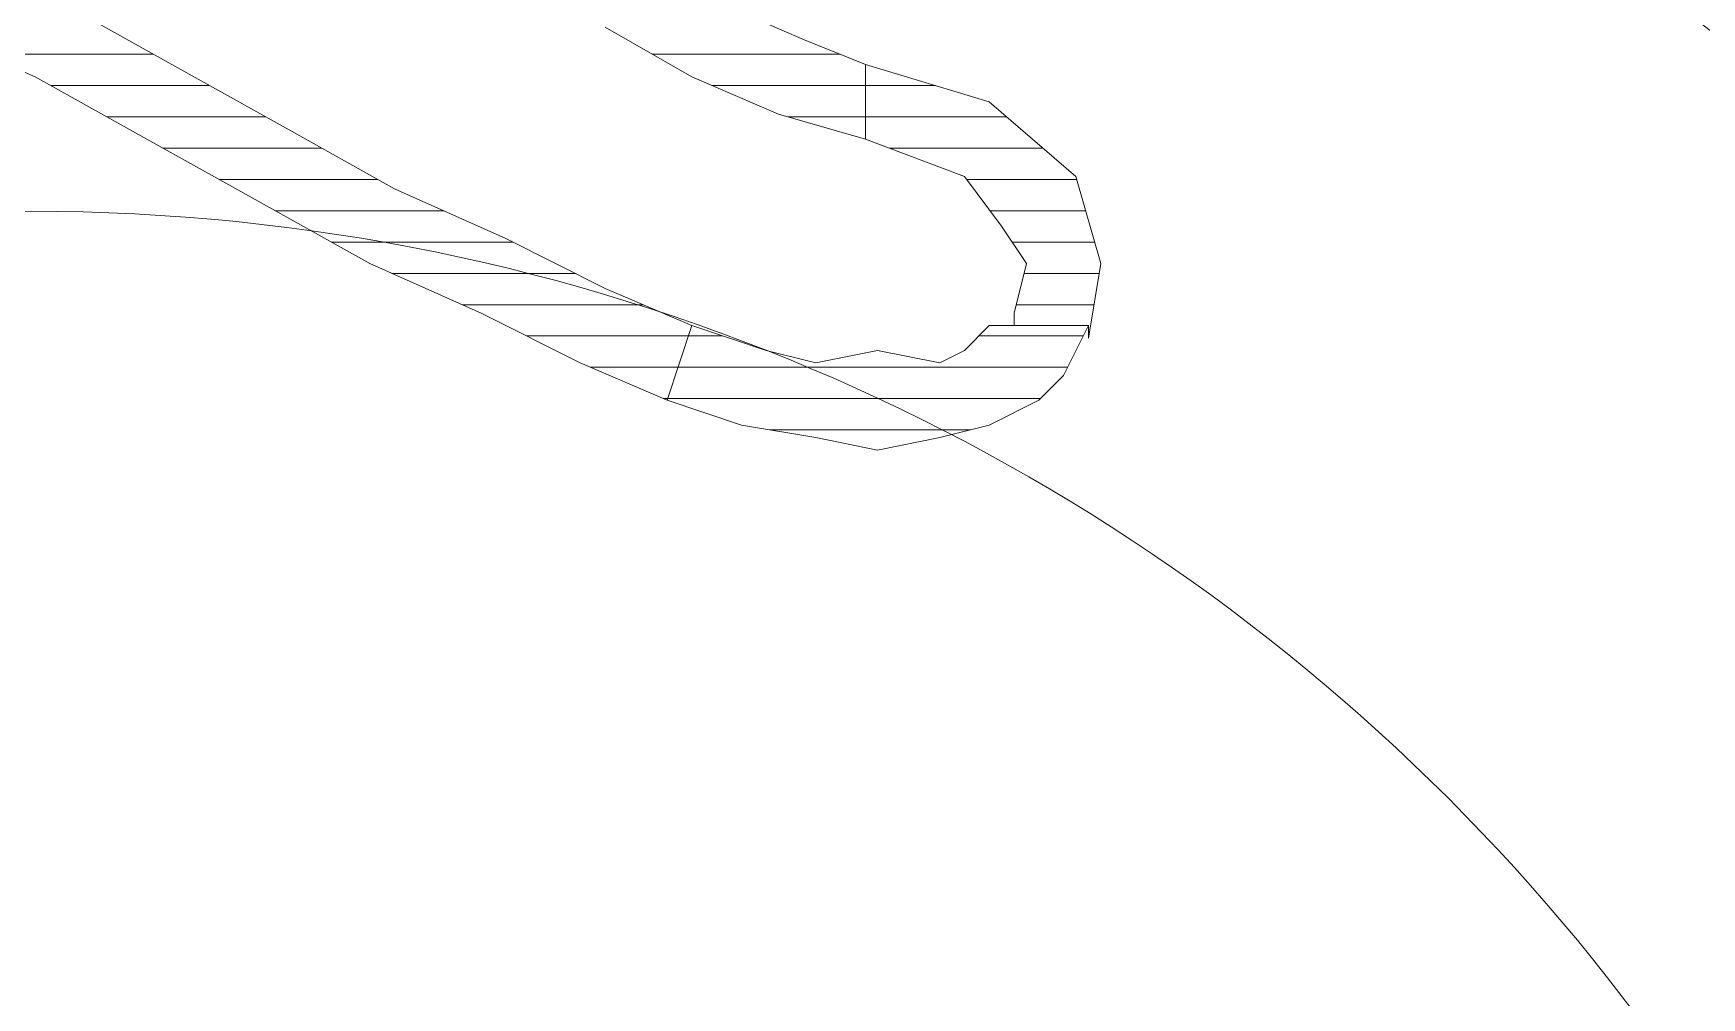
# Model space of a CAD drawing. Header units: centimetres. Extents: x 54005 to 61405, y 90310 to 94744.
# Drawn here: x 56874.96 to 56881.62, y 92035.33 to 92039.18 of the extents above; entities that cross this region are included whole.
import ezdxf

# ---------------------------------------------------------------- set-up
doc = ezdxf.new("R2010")
doc.units = ezdxf.units.CM
doc.header["$LTSCALE"] = 25
doc.layers.get('0').update_dxf_attribs({"lineweight": 0})
doc.layers.add('ÖLCULENDIRME', color=115, linetype='Continuous', lineweight=5)
pattern_1 = [(360, (-5108.51305, -673.59423), (1e-16, 0.125), [25])]

# ---------------------------------------------------------------- blocks, each defined once
blk = doc.blocks.new('by')
at = {"ltscale": 30}
h = blk.add_hatch(dxfattribs=at)
h.set_pattern_fill('DC_LINES', color=256, scale=0.1, style=0)
h.set_pattern_definition(pattern_1)
edge = h.paths.add_edge_path(flags=0)
edge.add_line((6369.5359, 2206.3277), (6369.239, 2206.4271))
edge.add_line((6369.239, 2206.4271), (6369.0407, 2206.4767))
edge.add_line((6369.0407, 2206.4767), (6368.7937, 2206.4271))
edge.add_line((6368.7937, 2206.4271), (6368.5456, 2206.4767))
edge.add_line((6368.5456, 2206.4767), (6368.447, 2206.4271))
edge.add_line((6368.447, 2206.4271), (6368.3484, 2206.3277))
edge.add_line((6368.3484, 2206.3277), (6368.2488, 2206.3277))
edge.add_line((6368.2488, 2206.3277), (6367.9519, 2206.3277))
edge.add_line((6367.9519, 2206.3277), (6368.0515, 2206.5264))
edge.add_line((6368.0515, 2206.5264), (6368.1501, 2206.6258))
edge.add_line((6368.1501, 2206.6258), (6368.3484, 2206.7251))
edge.add_line((6368.3484, 2206.7251), (6368.5456, 2206.7747))
edge.add_line((6368.5456, 2206.7747), (6368.7937, 2206.8244))
edge.add_line((6368.7937, 2206.8244), (6369.0407, 2206.7747))
edge.add_line((6369.0407, 2206.7747), (6369.3376, 2206.7251))
edge.add_line((6369.3376, 2206.7251), (6369.6345, 2206.6258))
h = blk.add_hatch(dxfattribs=at)
h.set_pattern_fill('DC_LINES', color=256, scale=0.1, style=0)
h.set_pattern_definition(pattern_1)
edge = h.paths.add_edge_path(flags=0)
edge.add_line((6369.5359, 2206.3277), (6369.239, 2206.4271))
edge.add_line((6369.239, 2206.4271), (6369.0407, 2206.4767))
edge.add_line((6369.0407, 2206.4767), (6368.7937, 2206.4271))
edge.add_line((6368.7937, 2206.4271), (6368.5456, 2206.4767))
edge.add_line((6368.5456, 2206.4767), (6368.447, 2206.4271))
edge.add_line((6368.447, 2206.4271), (6368.3484, 2206.3277))
edge.add_line((6368.3484, 2206.3277), (6368.2488, 2206.3277))
edge.add_line((6368.2488, 2206.3277), (6367.9519, 2206.3277))
edge.add_line((6367.9519, 2206.3277), (6368.0515, 2206.5264))
edge.add_line((6368.0515, 2206.5264), (6368.1501, 2206.6258))
edge.add_line((6368.1501, 2206.6258), (6368.3484, 2206.7251))
edge.add_line((6368.3484, 2206.7251), (6368.5456, 2206.7747))
edge.add_line((6368.5456, 2206.7747), (6368.7937, 2206.8244))
edge.add_line((6368.7937, 2206.8244), (6369.0407, 2206.7747))
edge.add_line((6369.0407, 2206.7747), (6369.3376, 2206.7251))
edge.add_line((6369.3376, 2206.7251), (6369.6345, 2206.6258))
h = blk.add_hatch(dxfattribs=at)
h.set_pattern_fill('DC_LINES', color=256, scale=0.1, style=0)
h.set_pattern_definition(pattern_1)
edge = h.paths.add_edge_path(flags=0)
edge.add_line((6372.6521, 2204.7381), (6372.405, 2204.8872))
edge.add_line((6372.405, 2204.8872), (6372.0583, 2205.0362))
edge.add_line((6372.0583, 2205.0362), (6371.613, 2205.2845))
edge.add_line((6371.613, 2205.2845), (6371.1677, 2205.5329))
edge.add_line((6371.1677, 2205.5329), (6370.7234, 2205.7813))
edge.add_line((6370.7234, 2205.7813), (6370.278, 2205.98))
edge.add_line((6370.278, 2205.98), (6369.8816, 2206.1787))
edge.add_line((6369.8816, 2206.1787), (6369.5359, 2206.3277))
edge.add_line((6369.5359, 2206.3277), (6369.6345, 2206.6258))
edge.add_line((6369.6345, 2206.6258), (6369.9812, 2206.4767))
edge.add_line((6369.9812, 2206.4767), (6370.3767, 2206.278))
edge.add_line((6370.3767, 2206.278), (6370.822, 2206.0793))
edge.add_line((6370.822, 2206.0793), (6371.2673, 2205.831))
edge.add_line((6371.2673, 2205.831), (6371.7126, 2205.5826))
edge.add_line((6371.7126, 2205.5826), (6372.1579, 2205.3342))
edge.add_line((6372.1579, 2205.3342), (6372.5036, 2205.1852))
edge.add_line((6372.5036, 2205.1852), (6372.7517, 2205.0362))
h = blk.add_hatch(dxfattribs=at)
h.set_pattern_fill('DC_LINES', color=256, scale=0.1, style=0)
h.set_pattern_definition(pattern_1)
edge = h.paths.add_edge_path(flags=0)
edge.add_line((6372.6521, 2204.7381), (6372.405, 2204.8872))
edge.add_line((6372.405, 2204.8872), (6372.0583, 2205.0362))
edge.add_line((6372.0583, 2205.0362), (6371.613, 2205.2845))
edge.add_line((6371.613, 2205.2845), (6371.1677, 2205.5329))
edge.add_line((6371.1677, 2205.5329), (6370.7234, 2205.7813))
edge.add_line((6370.7234, 2205.7813), (6370.278, 2205.98))
edge.add_line((6370.278, 2205.98), (6369.8816, 2206.1787))
edge.add_line((6369.8816, 2206.1787), (6369.5359, 2206.3277))
edge.add_line((6369.5359, 2206.3277), (6369.6345, 2206.6258))
edge.add_line((6369.6345, 2206.6258), (6369.9812, 2206.4767))
edge.add_line((6369.9812, 2206.4767), (6370.3767, 2206.278))
edge.add_line((6370.3767, 2206.278), (6370.822, 2206.0793))
edge.add_line((6370.822, 2206.0793), (6371.2673, 2205.831))
edge.add_line((6371.2673, 2205.831), (6371.7126, 2205.5826))
edge.add_line((6371.7126, 2205.5826), (6372.1579, 2205.3342))
edge.add_line((6372.1579, 2205.3342), (6372.5036, 2205.1852))
edge.add_line((6372.5036, 2205.1852), (6372.7517, 2205.0362))
h = blk.add_hatch(dxfattribs=at)
h.set_pattern_fill('DC_LINES', color=256, scale=0.1, style=0)
h.set_pattern_definition(pattern_1)
edge = h.paths.add_edge_path(flags=0)
edge.add_line((6368.2488, 2206.3277), (6368.2488, 2206.278))
edge.add_line((6368.2488, 2206.278), (6368.1999, 2206.0793))
edge.add_line((6368.1999, 2206.0793), (6368.2986, 2205.9303))
edge.add_line((6368.2986, 2205.9303), (6368.447, 2205.7316))
edge.add_line((6368.447, 2205.7316), (6368.8425, 2205.5826))
edge.add_line((6368.8425, 2205.5826), (6368.8425, 2205.2845))
edge.add_line((6368.8425, 2205.2845), (6368.3484, 2205.4336))
edge.add_line((6368.3484, 2205.4336), (6368.0017, 2205.7316))
edge.add_line((6368.0017, 2205.7316), (6367.903, 2206.0793))
edge.add_line((6367.903, 2206.0793), (6367.9519, 2206.3774))
edge.add_line((6367.9519, 2206.3774), (6367.9519, 2206.3277))
h = blk.add_hatch(dxfattribs=at)
h.set_pattern_fill('DC_LINES', color=256, scale=0.1, style=0)
h.set_pattern_definition(pattern_1)
edge = h.paths.add_edge_path(flags=0)
edge.add_line((6368.2488, 2206.3277), (6368.2488, 2206.278))
edge.add_line((6368.2488, 2206.278), (6368.1999, 2206.0793))
edge.add_line((6368.1999, 2206.0793), (6368.2986, 2205.9303))
edge.add_line((6368.2986, 2205.9303), (6368.447, 2205.7316))
edge.add_line((6368.447, 2205.7316), (6368.8425, 2205.5826))
edge.add_line((6368.8425, 2205.5826), (6368.8425, 2205.2845))
edge.add_line((6368.8425, 2205.2845), (6368.3484, 2205.4336))
edge.add_line((6368.3484, 2205.4336), (6368.0017, 2205.7316))
edge.add_line((6368.0017, 2205.7316), (6367.903, 2206.0793))
edge.add_line((6367.903, 2206.0793), (6367.9519, 2206.3774))
edge.add_line((6367.9519, 2206.3774), (6367.9519, 2206.3277))
h = blk.add_hatch(dxfattribs=at)
h.set_pattern_fill('DC_LINES', color=256, scale=0.1, style=0)
h.set_pattern_definition(pattern_1)
edge = h.paths.add_edge_path(flags=0)
edge.add_line((6368.8425, 2205.5826), (6369.1892, 2205.4832))
edge.add_line((6369.1892, 2205.4832), (6369.5359, 2205.3342))
edge.add_line((6369.5359, 2205.3342), (6369.8816, 2205.1355))
edge.add_line((6369.8816, 2205.1355), (6370.2282, 2204.8872))
edge.add_line((6370.2282, 2204.8872), (6370.5749, 2204.6388))
edge.add_line((6370.5749, 2204.6388), (6370.8708, 2204.3904))
edge.add_line((6370.8708, 2204.3904), (6371.1677, 2204.142))
edge.add_line((6371.1677, 2204.142), (6371.4157, 2203.9433))
edge.add_line((6371.4157, 2203.9433), (6371.2175, 2203.6453))
edge.add_line((6371.2175, 2203.6453), (6370.9704, 2203.844))
edge.add_line((6370.9704, 2203.844), (6370.6736, 2204.0924))
edge.add_line((6370.6736, 2204.0924), (6370.3767, 2204.3407))
edge.add_line((6370.3767, 2204.3407), (6370.03, 2204.5891))
edge.add_line((6370.03, 2204.5891), (6369.6843, 2204.8375))
edge.add_line((6369.6843, 2204.8375), (6369.4363, 2205.0362))
edge.add_line((6369.4363, 2205.0362), (6369.0905, 2205.1852))
edge.add_line((6369.0905, 2205.1852), (6368.8425, 2205.2845))
h = blk.add_hatch(dxfattribs=at)
h.set_pattern_fill('DC_LINES', color=256, scale=0.1, style=0)
h.set_pattern_definition(pattern_1)
edge = h.paths.add_edge_path(flags=0)
edge.add_line((6368.8425, 2205.5826), (6369.1892, 2205.4832))
edge.add_line((6369.1892, 2205.4832), (6369.5359, 2205.3342))
edge.add_line((6369.5359, 2205.3342), (6369.8816, 2205.1355))
edge.add_line((6369.8816, 2205.1355), (6370.2282, 2204.8872))
edge.add_line((6370.2282, 2204.8872), (6370.5749, 2204.6388))
edge.add_line((6370.5749, 2204.6388), (6370.8708, 2204.3904))
edge.add_line((6370.8708, 2204.3904), (6371.1677, 2204.142))
edge.add_line((6371.1677, 2204.142), (6371.4157, 2203.9433))
edge.add_line((6371.4157, 2203.9433), (6371.2175, 2203.6453))
edge.add_line((6371.2175, 2203.6453), (6370.9704, 2203.844))
edge.add_line((6370.9704, 2203.844), (6370.6736, 2204.0924))
edge.add_line((6370.6736, 2204.0924), (6370.3767, 2204.3407))
edge.add_line((6370.3767, 2204.3407), (6370.03, 2204.5891))
edge.add_line((6370.03, 2204.5891), (6369.6843, 2204.8375))
edge.add_line((6369.6843, 2204.8375), (6369.4363, 2205.0362))
edge.add_line((6369.4363, 2205.0362), (6369.0905, 2205.1852))
edge.add_line((6369.0905, 2205.1852), (6368.8425, 2205.2845))
for p, q in [((6368.5456, 2206.7747, -4.5045), (6368.7937, 2206.8244, -4.5045)), ((6368.5456, 2206.7747, -4.5045), (6368.7937, 2206.8244, -4.5045)), ((6368.7937, 2206.8244, -4.5045), (6369.0407, 2206.7747, -4.5045)), ((6368.7937, 2206.8244, -4.5045), (6369.0407, 2206.7747, -4.5045)), ((6368.1501, 2206.6258, -4.5045), (6368.3484, 2206.7251, -4.5045)), ((6368.1501, 2206.6258, -4.5045), (6368.3484, 2206.7251, -4.5045)), ((6368.3484, 2206.7251, -4.5045), (6368.5456, 2206.7747, -4.5045)), ((6368.3484, 2206.7251, -4.5045), (6368.5456, 2206.7747, -4.5045)), ((6369.0407, 2206.7747, -4.5045), (6369.3376, 2206.7251, -4.5045)), ((6369.0407, 2206.7747, -4.5045), (6369.3376, 2206.7251, -4.5045)), ((6369.3376, 2206.7251, -4.5045), (6369.6345, 2206.6258, -4.5045)), ((6369.3376, 2206.7251, -4.5045), (6369.6345, 2206.6258, -4.5045)), ((6368.0515, 2206.5264, -4.5045), (6368.1501, 2206.6258, -4.5045)), ((6368.0515, 2206.5264, -4.5045), (6368.1501, 2206.6258, -4.5045)), ((6369.6345, 2206.6258, -4.5045), (6369.5359, 2206.3277, -4.5045)), ((6369.6345, 2206.6258, -4.5045), (6369.5359, 2206.3277, -4.5045)), ((6369.5359, 2206.3277, -4.5045), (6369.6345, 2206.6258, -4.5045)), ((6369.5359, 2206.3277, -4.5045), (6369.6345, 2206.6258, -4.5045)), ((6369.6345, 2206.6258, -4.5045), (6369.6345, 2206.6258, -4.5045)), ((6369.6345, 2206.6258, -4.5045), (6369.6345, 2206.6258, -4.5045)), ((6369.6345, 2206.6258, -4.5045), (6369.9812, 2206.4767, -4.5045)), ((6369.6345, 2206.6258, -4.5045), (6369.9812, 2206.4767, -4.5045)), ((6367.9519, 2206.3277, -4.5045), (6368.0515, 2206.5264, -4.5045)), ((6367.9519, 2206.3277, -4.5045), (6368.0515, 2206.5264, -4.5045)), ((6368.5456, 2206.4767, -4.5045), (6368.447, 2206.4271, -4.5045)), ((6368.5456, 2206.4767, -4.5045), (6368.447, 2206.4271, -4.5045)), ((6368.7937, 2206.4271, -4.5045), (6368.5456, 2206.4767, -4.5045)), ((6368.7937, 2206.4271, -4.5045), (6368.5456, 2206.4767, -4.5045)), ((6369.0407, 2206.4767, -4.5045), (6368.7937, 2206.4271, -4.5045)), ((6369.0407, 2206.4767, -4.5045), (6368.7937, 2206.4271, -4.5045)), ((6369.239, 2206.4271, -4.5045), (6369.0407, 2206.4767, -4.5045)), ((6369.239, 2206.4271, -4.5045), (6369.0407, 2206.4767, -4.5045)), ((6369.9812, 2206.4767, -4.5045), (6370.3767, 2206.278, -4.5045)), ((6369.9812, 2206.4767, -4.5045), (6370.3767, 2206.278, -4.5045)), ((6368.447, 2206.4271, -4.5045), (6368.3484, 2206.3277, -4.5045)), ((6368.447, 2206.4271, -4.5045), (6368.3484, 2206.3277, -4.5045)), ((6369.5359, 2206.3277, -4.5045), (6369.239, 2206.4271, -4.5045)), ((6369.5359, 2206.3277, -4.5045), (6369.239, 2206.4271, -4.5045)), ((6367.903, 2206.0793, -4.5045), (6367.9519, 2206.3774, -4.5045)), ((6367.903, 2206.0793, -4.5045), (6367.9519, 2206.3774, -4.5045)), ((6367.9519, 2206.3774, -4.5045), (6367.9519, 2206.3277, -4.5045)), ((6367.9519, 2206.3774, -4.5045), (6367.9519, 2206.3277, -4.5045)), ((6368.2488, 2206.3277, -4.5045), (6367.9519, 2206.3277, -4.5045)), ((6368.2488, 2206.3277, -4.5045), (6367.9519, 2206.3277, -4.5045)), ((6367.9519, 2206.3277, -4.5045), (6368.2488, 2206.3277, -4.5045)), ((6367.9519, 2206.3277, -4.5045), (6368.2488, 2206.3277, -4.5045)), ((6368.3484, 2206.3277, -4.5045), (6368.2488, 2206.3277, -4.5045)), ((6368.2488, 2206.3277, -4.5045), (6368.2488, 2206.3277, -4.5045)), ((6368.3484, 2206.3277, -4.5045), (6368.2488, 2206.3277, -4.5045)), ((6368.2488, 2206.3277, -4.5045), (6368.2488, 2206.3277, -4.5045)), ((6368.2488, 2206.3277, -4.5045), (6368.2488, 2206.278, -4.5045)), ((6368.2488, 2206.3277, -4.5045), (6368.2488, 2206.3277, -4.5045)), ((6368.2488, 2206.3277, -4.5045), (6368.2488, 2206.278, -4.5045)), ((6368.2488, 2206.3277, -4.5045), (6368.2488, 2206.3277, -4.5045)), ((6369.5359, 2206.3277, -4.5045), (6369.5359, 2206.3277, -4.5045)), ((6369.5359, 2206.3277, -4.5045), (6369.5359, 2206.3277, -4.5045)), ((6369.5359, 2206.3277, -4.5045), (6369.5359, 2206.3277, -4.5045)), ((6369.5359, 2206.3277, -4.5045), (6369.5359, 2206.3277, -4.5045)), ((6369.8816, 2206.1787, -4.5045), (6369.5359, 2206.3277, -4.5045)), ((6369.8816, 2206.1787, -4.5045), (6369.5359, 2206.3277, -4.5045)), ((6368.2488, 2206.278, -4.5045), (6368.1999, 2206.0793, -4.5045)), ((6368.2488, 2206.278, -4.5045), (6368.1999, 2206.0793, -4.5045)), ((6370.3767, 2206.278, -4.5045), (6370.822, 2206.0793, -4.5045)), ((6370.3767, 2206.278, -4.5045), (6370.822, 2206.0793, -4.5045)), ((6370.278, 2205.98, -4.5045), (6369.8816, 2206.1787, -4.5045)), ((6370.278, 2205.98, -4.5045), (6369.8816, 2206.1787, -4.5045)), ((6368.0017, 2205.7316, -4.5045), (6367.903, 2206.0793, -4.5045)), ((6368.0017, 2205.7316, -4.5045), (6367.903, 2206.0793, -4.5045)), ((6368.1999, 2206.0793, -4.5045), (6368.2986, 2205.9303, -4.5045)), ((6368.1999, 2206.0793, -4.5045), (6368.2986, 2205.9303, -4.5045)), ((6370.822, 2206.0793, -4.5045), (6371.2673, 2205.831, -4.5045)), ((6370.822, 2206.0793, -4.5045), (6371.2673, 2205.831, -4.5045)), ((6368.2986, 2205.9303, -4.5045), (6368.447, 2205.7316, -4.5045)), ((6368.2986, 2205.9303, -4.5045), (6368.447, 2205.7316, -4.5045)), ((6370.7234, 2205.7813, -4.5045), (6370.278, 2205.98, -4.5045)), ((6370.7234, 2205.7813, -4.5045), (6370.278, 2205.98, -4.5045)), ((6371.2673, 2205.831, -4.5045), (6371.7126, 2205.5826, -4.5045)), ((6371.2673, 2205.831, -4.5045), (6371.7126, 2205.5826, -4.5045)), ((6368.3484, 2205.4336, -4.5045), (6368.0017, 2205.7316, -4.5045)), ((6368.3484, 2205.4336, -4.5045), (6368.0017, 2205.7316, -4.5045)), ((6368.447, 2205.7316, -4.5045), (6368.8425, 2205.5826, -4.5045)), ((6368.447, 2205.7316, -4.5045), (6368.8425, 2205.5826, -4.5045)), ((6371.1677, 2205.5329, -4.5045), (6370.7234, 2205.7813, -4.5045)), ((6371.1677, 2205.5329, -4.5045), (6370.7234, 2205.7813, -4.5045)), ((6368.8425, 2205.5826, -4.5045), (6368.8425, 2205.5826, -4.5045)), ((6368.8425, 2205.5826, -4.5045), (6369.1892, 2205.4832, -4.5045)), ((6368.8425, 2205.2845, -4.5045), (6368.8425, 2205.5826, -4.5045)), ((6368.8425, 2205.5826, -4.5045), (6368.8425, 2205.5826, -4.5045)), ((6368.8425, 2205.5826, -4.5045), (6368.8425, 2205.2845, -4.5045)), ((6368.8425, 2205.5826, -4.5045), (6368.8425, 2205.2845, -4.5045)), ((6368.8425, 2205.5826, -4.5045), (6368.8425, 2205.5826, -4.5045)), ((6368.8425, 2205.5826, -4.5045), (6369.1892, 2205.4832, -4.5045)), ((6368.8425, 2205.2845, -4.5045), (6368.8425, 2205.5826, -4.5045)), ((6368.8425, 2205.5826, -4.5045), (6368.8425, 2205.5826, -4.5045)), ((6371.613, 2205.2845, -4.5045), (6371.1677, 2205.5329, -4.5045)), ((6371.613, 2205.2845, -4.5045), (6371.1677, 2205.5329, -4.5045)), ((6371.7126, 2205.5826, -4.5045), (6372.1579, 2205.3342, -4.5045)), ((6371.7126, 2205.5826, -4.5045), (6372.1579, 2205.3342, -4.5045)), ((6369.1892, 2205.4832, -4.5045), (6369.5359, 2205.3342, -4.5045)), ((6369.1892, 2205.4832, -4.5045), (6369.5359, 2205.3342, -4.5045)), ((6368.8425, 2205.2845, -4.5045), (6368.3484, 2205.4336, -4.5045)), ((6368.8425, 2205.2845, -4.5045), (6368.3484, 2205.4336, -4.5045)), ((6369.5359, 2205.3342, -4.5045), (6369.8816, 2205.1355, -4.5045)), ((6369.5359, 2205.3342, -4.5045), (6369.8816, 2205.1355, -4.5045)), ((6372.1579, 2205.3342, -4.5045), (6372.5036, 2205.1852, -4.5045)), ((6372.1579, 2205.3342, -4.5045), (6372.5036, 2205.1852, -4.5045)), ((6369.0905, 2205.1852, -4.5045), (6368.8425, 2205.2845, -4.5045)), ((6368.8425, 2205.2845, -4.5045), (6368.8425, 2205.2845, -4.5045)), ((6369.0905, 2205.1852, -4.5045), (6368.8425, 2205.2845, -4.5045)), ((6368.8425, 2205.2845, -4.5045), (6368.8425, 2205.2845, -4.5045)), ((6372.0583, 2205.0362, -4.5045), (6371.613, 2205.2845, -4.5045)), ((6372.0583, 2205.0362, -4.5045), (6371.613, 2205.2845, -4.5045)), ((6369.4363, 2205.0362, -4.5045), (6369.0905, 2205.1852, -4.5045)), ((6369.4363, 2205.0362, -4.5045), (6369.0905, 2205.1852, -4.5045))]:
    blk.add_line(p, q, dxfattribs=at)
for radius in [11, 8]:
    blk.add_circle((6372.1727, 2213.8709, -4.5045), radius, dxfattribs=at)

msp = doc.modelspace()

# ---------------------------------------------------------------- block references
at = {"layer": 'ÖLCULENDIRME', "rotation": 180}
msp.add_blockref('by', (63247.1276, 94244.3382, 4.5045), dxfattribs=at)

doc.saveas('drawing.dxf')
